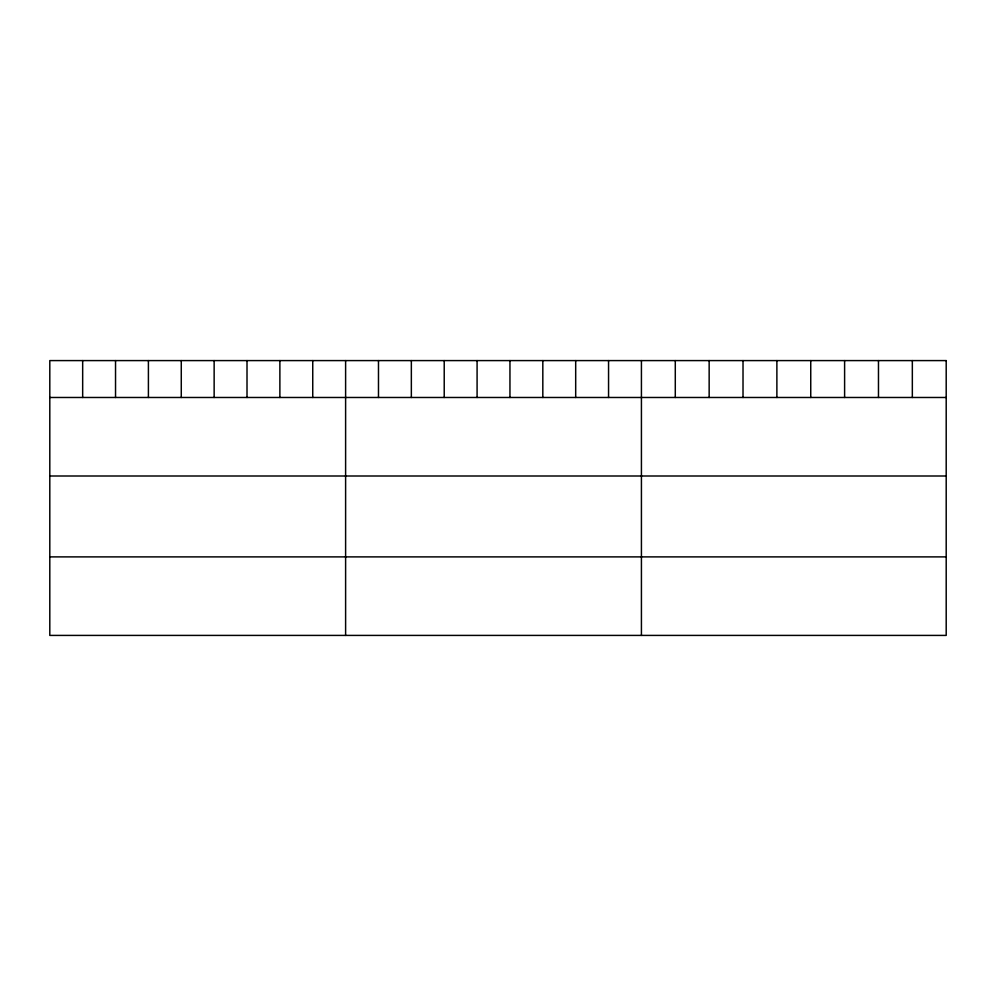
<?xml version="1.0" encoding="UTF-8"?>
<svg xmlns="http://www.w3.org/2000/svg" width="996" height="996" viewBox="0 0 996 996"><rect width="100%" height="100%" fill="white"/><g stroke="black" fill="none" stroke-linecap="round" stroke-linejoin="round"><path stroke-width="1.49" d="M49.8 397.479L946.2 397.479M49.8 476.001L946.2 476.001M49.8 556.889L946.2 556.889M912.336 360.589L912.336 397.479M878.472 360.589L878.472 397.479M844.608 360.589L844.608 397.479M810.744 360.589L810.744 397.479M776.88 360.589L776.88 397.479M743.016 360.589L743.016 397.479M709.152 360.589L709.152 397.479M675.288 360.589L675.288 397.479M641.424 360.589L641.424 635.411M608.556 360.589L608.556 397.479M575.688 360.589L575.688 397.479M542.82 360.589L542.82 397.479M509.952 360.589L509.952 397.479M477.084 360.589L477.084 397.479M444.216 360.589L444.216 397.479M411.348 360.589L411.348 397.479M378.48 360.589L378.48 397.479M345.612 360.589L345.612 635.411M312.744 360.589L312.744 397.479M279.876 360.589L279.876 397.479M247.008 360.589L247.008 397.479M214.14 360.589L214.14 397.479M181.272 360.589L181.272 397.479M148.404 360.589L148.404 397.479M115.536 360.589L115.536 397.479M82.668 360.589L82.668 397.479M946.2 360.589L49.8 360.589L49.8 635.411L946.2 635.411L946.2 360.589"/></g></svg>
